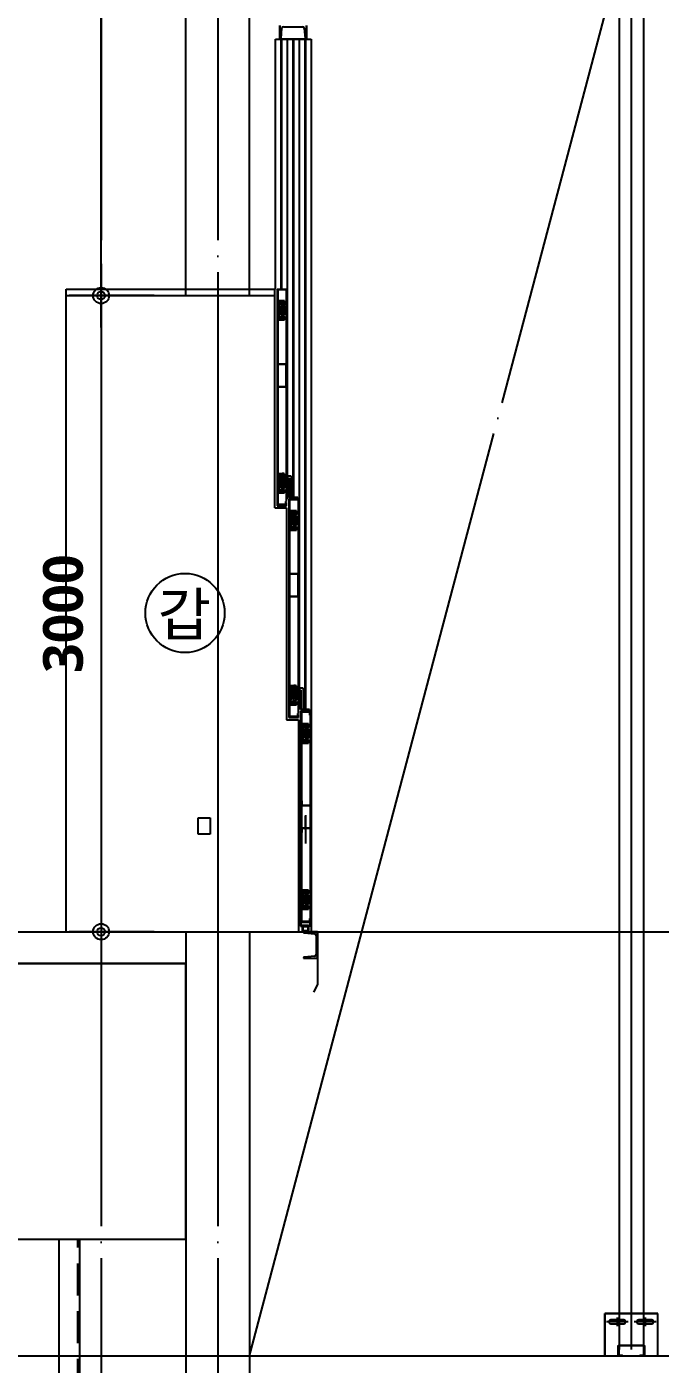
# Model space of a CAD drawing. Header units: millimetres. Extents: x 0 to 356400, y 0 to 68257.
# Drawn here: x 286438 to 289426, y 28499 to 34807 of the extents above; entities that cross this region are included whole.
import ezdxf
from ezdxf.enums import TextEntityAlignment as Align

# ---------------------------------------------------------------- set-up
doc = ezdxf.new("R2010")
doc.units = ezdxf.units.MM
doc.header["$LTSCALE"] = 75
for name, pattern in [('CEN', [62, 60, -1, 0, -1]), ('STD_HIDDEN', [3, 2, -1]), ('주단면도-1$0$CEN', [62, 60, -1, 0, -1])]:
    doc.linetypes.add(name, pattern=pattern)
doc.layers.get('Defpoints').update_dxf_attribs({"color": 161})
for name, color, linetype in [('8', 8, 'Continuous'), ('A-ANNO-SYMB', 7, 'Continuous'), ('A-ANNO-TITL', 7, 'Continuous'), ('A-CEN', 1, 'CEN'), ('A-DETL-WPRO-TYP2', 5, 'STD_HIDDEN'), ('A-ST-AXIS-CEN', 252, 'CEN'), ('A-ST-AXIS-DIM', 7, 'Continuous'), ('FIN-4', 4, 'Continuous'), ('주단면도-1$0$A-FIN-TYP1', 6, 'Continuous'), ('주단면도-1$0$A-FLOR-OPEN-BELO', 6, '주단면도-1$0$CEN'), ('주단면도-1$0$A-ST-CONC', 2, 'Continuous'), ('주단면도-1$0$A-WALL-MASN', 3, 'Continuous')]:
    doc.layers.add(name, color=color, linetype=linetype)
doc.styles.add('2020음성 1차', font='NanumGothicBold.ttf')
doc.styles.add('SH_대대리576', font='')
doc.styles.get('SH_대대리576').set_extended_font_data('NanumGothic', bold=True)
doc.dimstyles.new('SHP 75 (in)', dxfattribs={"dimscale": 75, "dimtxt": 2.5, "dimasz": 1, "dimexe": 2, "dimexo": 2, "dimgap": 1, "dimtad": 1, "dimdec": 0, "dimzin": 0, "dimdsep": 46, "dimtxsty": 'SH_대대리576', "dimblk": 'DIMDOT', "dimblk1": 'NONE', "dimblk2": 'DIMDOT', "dimcen": 0.09, "dimclrd": 256, "dimclre": 256, "dimclrt": 3, "dimadec": 0, "dimazin": 1, "dimtfac": 1, "dimtdec": 0, "dimtix": 1, "dimtmove": 2, "dimatfit": 0, "dimldrblk": 'DIMDOT', "dimfxl": 1, "dimtfillclr": 3, "dimtolj": 1, "dimtzin": 0, "dimlwd": -1, "dimlwe": -1, "dimarcsym": 0})

# ---------------------------------------------------------------- blocks, each defined once
blk = doc.blocks.new('DIMDOT')
at = {"color": 0}
blk.add_line((-2, 0), (2, 0), dxfattribs=at)
for radius in [0.5, 0.25]:
    blk.add_circle((0, 0), radius, dxfattribs=at)
blk = doc.blocks.new('*D9411')
at = {"layer": 'A-ST-AXIS-DIM'}
for p, q in [((287038.3, 33538.6), (286638.3, 33538.6)), ((286788.3, 33463.6), (286788.3, 30613.6)), ((287038.3, 30538.6), (286638.3, 30538.6))]:
    blk.add_line(p, q, dxfattribs=at)
at = {"layer": 'Defpoints', "color": 0}
for p in [(287188.3, 33538.6), (286788.3, 30538.6), (287188.3, 30538.6)]:
    blk.add_point(p, dxfattribs=at)
at = {"layer": 'A-ST-AXIS-DIM', "linetype": 'ByBlock', "xscale": 75, "yscale": 75, "zscale": 75}
for p, rotation in [((286788.3, 33538.6), 90), ((286788.3, 30538.6), 270)]:
    blk.add_blockref('DIMDOT', p, dxfattribs=dict(at, rotation=rotation))
at = {"layer": 'A-ST-AXIS-DIM', "color": 3, "insert": (286609.8, 32038.6), "char_height": 187.5, "attachment_point": 5, "rotation": 90, "style": 'SH_대대리576'}
blk.add_mtext('\\A1;3000', dxfattribs=at)
blk = doc.blocks.new('_None')
blk = doc.blocks.new('*D9412')
at = {"layer": 'A-ST-AXIS-DIM'}
for p, q in [((287038.3, 40538.6), (286638.3, 40538.6)), ((286788.3, 33613.6), (286788.3, 40463.6)), ((287038.3, 33538.6), (286638.3, 33538.6))]:
    blk.add_line(p, q, dxfattribs=at)
at = {"layer": 'Defpoints', "color": 0}
for p in [(286788.3, 40538.6), (287188.3, 40538.6), (287188.3, 33538.6)]:
    blk.add_point(p, dxfattribs=at)
at = {"layer": 'A-ST-AXIS-DIM', "linetype": 'ByBlock', "xscale": 75, "yscale": 75, "zscale": 75}
for p, rotation in [((286788.3, 40538.6), 90), ((286788.3, 33538.6), 270)]:
    blk.add_blockref('DIMDOT', p, dxfattribs=dict(at, rotation=rotation))
at = {"layer": 'A-ST-AXIS-DIM', "color": 3, "insert": (286610.5, 37038.6), "char_height": 187.5, "attachment_point": 5, "rotation": 90, "style": 'SH_대대리576'}
blk.add_mtext('\\A1;7000', dxfattribs=at)
blk = doc.blocks.new('갑종 TEXT100')
at = {"layer": 'A-ANNO-SYMB'}
blk.add_circle((0, 0), 280, dxfattribs=at)
at = {"layer": 'A-ANNO-TITL', "style": '2020음성 1차'}
blk.add_text('갑 ', height=300, dxfattribs=at).set_placement((45.7, -10), align=Align.MIDDLE_CENTER)
blk = doc.blocks.new('G$C90CD5245')
at = {"layer": '8', "linetype": 'Continuous'}
h = blk.add_hatch(color=256, dxfattribs=at)
h.paths.add_polyline_path([(1678.7, 2209.7), (1678.7, 2206.7), (1668.7, 2206.7), (1668.7, 2205.1), (1678.7, 2205.1), (1678.7, 2186.1, -0.414214), (1672.7, 2180.1), (1654.7, 2180.1, -0.414214), (1648.7, 2186.1), (1648.7, 2205.1), (1658.7, 2205.1), (1658.7, 2206.7), (1648.7, 2206.7), (1648.7, 2209.7)])
h.paths.add_polyline_path([(1654.7, 2202.1, 0.414214), (1651.7, 2199.1), (1651.7, 2186.1, 0.414214), (1654.7, 2183.1), (1672.7, 2183.1, 0.414214), (1675.7, 2186.1), (1675.7, 2199.1, 0.414214), (1672.7, 2202.1)], flags=16)
for p, q in [((3143.6, 17137.1, -51500), (3143.6, 208.6, -51500)), ((3200.6, 17137.1, -51500), (3200.6, 208.6, -51500)), ((3257.6, 17137.1, -51500), (3257.6, 208.6, -51500)), ((1543.1, 6453.3, -51500), (1543.1, 6388.3, -51500)), ((1543.1, 6388.3, -51500), (1543.1, 6453.3, -51500)), ((1548.8, 6391.9, -51500), (1553, 6440, -51500)), ((1561, 6447.3, -51500), (1650.2, 6447.3, -51500)), ((1658.1, 6440, -51500), (1662.3, 6391.9, -51500)), ((1668.1, 6388.3, -51500), (1668.1, 6453.3, -51500)), ((1668.1, 6453.3, -51500), (1668.1, 6388.3, -51500)), ((1522.2, 6388.1, -51500), (1690.4, 6388.1, -51500)), ((1522.2, 5209.3, -51500), (1522.2, 6388.1, -51500)), ((1543.1, 6388.3, -51500), (1544.8, 6388.3, -51500)), ((1668.1, 6388.3, -51500), (1543.1, 6388.3, -51500)), ((1544.8, 6388.3, -51500), (1668.1, 6388.3, -51500)), ((1549.2, 5209.3, -51500), (1549.2, 6388.1, -51500)), ((1552.2, 5209.3, -51500), (1552.2, 6388.1, -51500)), ((1579.4, 4218.6, -51500), (1579.4, 6388.3, -51500)), ((1606.4, 4218.6, -51500), (1606.4, 6388.3, -51500)), ((1609.4, 4218.6, -51500), (1609.4, 6388.3, -51500)), ((1635.2, 3228, -51500), (1635.2, 6388.3, -51500)), ((1662.2, 3228, -51500), (1662.2, 6388.3, -51500)), ((1665.2, 3228, -51500), (1665.2, 6388.3, -51500)), ((1666.3, 6388.3, -51500), (1668.1, 6388.3, -51500)), ((1690.4, 6388.1, -51500), (1690.4, 2179.7, -51500)), ((1690.4, 6388.1, -51500), (1690.4, 2179.7, -51500)), ((535.6, 5179.3, -51500), (535.6, 5209.3, -51500)), ((535.6, 5209.3, -51500), (1519.7, 5209.3, -51500)), ((535.6, 2179.3, -51500), (535.6, 5179.3, -51500)), ((535.6, 5179.3, -51500), (1519.7, 5179.3, -51500)), ((1519.7, 4178.6, -51500), (1519.7, 5209.3, -51500)), ((1529.7, 5209.3, -51500), (1574.7, 5209.3, -51500)), ((1529.7, 5209.3, -51500), (1529.7, 4188.6, -51500)), ((1531.3, 4193.6, -51500), (1531.3, 5209.3, -51500)), ((1531.3, 5209.3, -51500), (1573.3, 5209.3, -51500)), ((1531.3, 5207.7, -51500), (1573.1, 5207.7, -51500)), ((1531.3, 5207.7, -51500), (1531.3, 4190.2, -51500)), ((1534.5, 4193.6, -51500), (1534.5, 5209.3, -51500)), ((1573.1, 5207.7, -51500), (1573.1, 5194.3, -51500)), ((1573.1, 5194.3, -51500), (1574.7, 5194.3, -51500)), ((1573.3, 5209.3, -51500), (1573.3, 4208.6, -51500)), ((1574.7, 5209.3, -51500), (1574.7, 5194.3, -51500)), ((1565.8, 5154.3, -51500), (1537.8, 5154.3, -51500)), ((1537.8, 5154.3, -51500), (1537.8, 5138.3, -51500)), ((1537.8, 5130.3, -51500), (1537.8, 5088.3, -51500)), ((1541.8, 5125.3, -51500), (1537.8, 5125.3, -51500)), ((1565.3, 5144.3, -51500), (1538.3, 5144.3, -51500)), ((1561.8, 5126.3, -51500), (1541.8, 5126.3, -51500)), ((1541.8, 5126.3, -51500), (1541.8, 5092.3, -51500)), ((1544.3, 5144.3, -51500), (1548.1, 5150.8, -51500)), ((1548.1, 5137.8, -51500), (1544.3, 5144.3, -51500)), ((1548.1, 5150.8, -51500), (1555.6, 5150.8, -51500)), ((1555.6, 5137.8, -51500), (1548.1, 5137.8, -51500)), ((1549.8, 5126.3, -51500), (1549.8, 5092.3, -51500)), ((1551.8, 5157.8, -51500), (1551.8, 5130.8, -51500)), ((1553.8, 5126.3, -51500), (1553.8, 5092.3, -51500)), ((1555.6, 5150.8, -51500), (1559.3, 5144.3, -51500)), ((1559.3, 5144.3, -51500), (1555.6, 5137.8, -51500)), ((1561.8, 5092.3, -51500), (1561.8, 5126.3, -51500)), ((1565.8, 5125.3, -51500), (1561.8, 5125.3, -51500)), ((1565.8, 5138.3, -51500), (1565.8, 5154.3, -51500)), ((1565.8, 5088.3, -51500), (1565.8, 5130.3, -51500)), ((1541.8, 5093.3, -51500), (1537.8, 5093.3, -51500)), ((1537.8, 5080.3, -51500), (1537.8, 5064.3, -51500)), ((1537.8, 5064.3, -51500), (1565.8, 5064.3, -51500)), ((1538.3, 5074.3, -51500), (1565.3, 5074.3, -51500)), ((1561.8, 5092.3, -51500), (1541.8, 5092.3, -51500)), ((1548.1, 5080.8, -51500), (1544.3, 5074.3, -51500)), ((1544.3, 5074.3, -51500), (1548.1, 5067.8, -51500)), ((1555.6, 5080.8, -51500), (1548.1, 5080.8, -51500)), ((1548.1, 5067.8, -51500), (1555.6, 5067.8, -51500)), ((1551.8, 5087.8, -51500), (1551.8, 5060.8, -51500)), ((1559.3, 5074.3, -51500), (1555.6, 5080.8, -51500)), ((1555.6, 5067.8, -51500), (1559.3, 5074.3, -51500)), ((1565.8, 5093.3, -51500), (1561.8, 5093.3, -51500)), ((1565.8, 5064.3, -51500), (1565.8, 5080.3, -51500)), ((1531.3, 4877.5, -51500), (1532.9, 4877.5, -51500)), ((1531.3, 4877.5, -51500), (1531.3, 4855.9, -51500)), ((1532.9, 4877.5, -51500), (1532.9, 4857.5, -51500)), ((1532.9, 4857.5, -51500), (1573.3, 4857.5, -51500)), ((1573.3, 4857.5, -51500), (1573.3, 4747.5, -51500)), ((1531.3, 4855.9, -51500), (1571.7, 4855.9, -51500)), ((1571.7, 4855.9, -51500), (1571.7, 4749.1, -51500)), ((1531.3, 4749.1, -51500), (1531.3, 4727.5, -51500)), ((1571.7, 4749.1, -51500), (1531.3, 4749.1, -51500)), ((1532.9, 4747.5, -51500), (1532.9, 4727.5, -51500)), ((1573.3, 4747.5, -51500), (1532.9, 4747.5, -51500)), ((1531.3, 4727.5, -51500), (1532.9, 4727.5, -51500)), ((1537.8, 4338.6, -51500), (1537.8, 4322.6, -51500)), ((1565.8, 4338.6, -51500), (1537.8, 4338.6, -51500)), ((1537.8, 4314.6, -51500), (1537.8, 4272.6, -51500)), ((1541.8, 4309.6, -51500), (1537.8, 4309.6, -51500)), ((1565.3, 4328.6, -51500), (1538.3, 4328.6, -51500)), ((1541.8, 4310.6, -51500), (1541.8, 4276.6, -51500)), ((1561.8, 4310.6, -51500), (1541.8, 4310.6, -51500)), ((1544.3, 4328.6, -51500), (1548.1, 4335.1, -51500)), ((1548.1, 4322.1, -51500), (1544.3, 4328.6, -51500)), ((1597, 4327.6, -51500), (1547, 4327.6, -51500)), ((1547, 4327.6, -51500), (1547, 4318.6, -51500)), ((1547, 4318.6, -51500), (1588, 4318.6, -51500)), ((1548.1, 4335.1, -51500), (1555.6, 4335.1, -51500)), ((1555.6, 4322.1, -51500), (1548.1, 4322.1, -51500)), ((1549.8, 4310.6, -51500), (1549.8, 4276.6, -51500)), ((1551.8, 4342.1, -51500), (1551.8, 4315.1, -51500)), ((1553.8, 4310.6, -51500), (1553.8, 4276.6, -51500)), ((1555.6, 4335.1, -51500), (1559.3, 4328.6, -51500)), ((1559.3, 4328.6, -51500), (1555.6, 4322.1, -51500)), ((1557, 4345.6, -51500), (1557, 4309.6, -51500)), ((1561.8, 4276.6, -51500), (1561.8, 4310.6, -51500)), ((1565.8, 4309.6, -51500), (1561.8, 4309.6, -51500)), ((1565.8, 4322.6, -51500), (1565.8, 4338.6, -51500)), ((1565.8, 4272.6, -51500), (1565.8, 4314.6, -51500)), ((1588, 4227.6, -51500), (1588, 4318.6, -51500)), ((1597, 4327.6, -51500), (1597, 4227.6, -51500)), ((1541.8, 4277.6, -51500), (1537.8, 4277.6, -51500)), ((1537.8, 4264.6, -51500), (1537.8, 4248.6, -51500)), ((1537.8, 4248.6, -51500), (1565.8, 4248.6, -51500)), ((1538.3, 4258.6, -51500), (1565.3, 4258.6, -51500)), ((1561.8, 4276.6, -51500), (1541.8, 4276.6, -51500)), ((1548.1, 4265.1, -51500), (1544.3, 4258.6, -51500)), ((1544.3, 4258.6, -51500), (1548.1, 4252.1, -51500)), ((1555.6, 4265.1, -51500), (1548.1, 4265.1, -51500)), ((1548.1, 4252.1, -51500), (1555.6, 4252.1, -51500)), ((1551.8, 4272.1, -51500), (1551.8, 4245.1, -51500)), ((1559.3, 4258.6, -51500), (1555.6, 4265.1, -51500)), ((1555.6, 4252.1, -51500), (1559.3, 4258.6, -51500)), ((1565.8, 4277.6, -51500), (1561.8, 4277.6, -51500)), ((1565.8, 4248.6, -51500), (1565.8, 4264.6, -51500)), ((1597, 4227.6, -51500), (1588, 4227.6, -51500)), ((1588, 4227.6, -51500), (1588, 4218.6, -51500)), ((1628, 4227.6, -51500), (1588, 4227.6, -51500)), ((1628, 4218.6, -51500), (1628, 4227.6, -51500)), ((1519.7, 4178.6, -51500), (1574.7, 4178.6, -51500)), ((1529.7, 4188.6, -51500), (1574.7, 4188.6, -51500)), ((1570.3, 4193.6, -51500), (1531.3, 4193.6, -51500)), ((1531.3, 4190.2, -51500), (1573.1, 4190.2, -51500)), ((1570.3, 4208.6, -51500), (1570.3, 4193.6, -51500)), ((1573.3, 4208.6, -51500), (1570.3, 4208.6, -51500)), ((1573.1, 4190.2, -51500), (1573.1, 4203.6, -51500)), ((1573.1, 4203.6, -51500), (1574.7, 4203.6, -51500)), ((1574.7, 4188.6, -51500), (1574.7, 4203.6, -51500)), ((1574.7, 4178.6, -51500), (1574.7, 3179, -51500)), ((1585.4, 4218.6, -51500), (1585.4, 3189, -51500)), ((1585.4, 4218.6, -51500), (1630.4, 4218.6, -51500)), ((1585.5, 4218.6, -51500), (1630.5, 4218.6, -51500)), ((1587, 3194, -51500), (1587, 4218.6, -51500)), ((1587, 4218.6, -51500), (1629, 4218.6, -51500)), ((1587, 4217, -51500), (1587, 3190.6, -51500)), ((1587, 4217, -51500), (1628.8, 4217, -51500)), ((1588, 4218.6, -51500), (1628, 4218.6, -51500)), ((1590.2, 3194, -51500), (1590.2, 4218.6, -51500)), ((1593.5, 4163.6, -51500), (1593.5, 4147.6, -51500)), ((1621.5, 4163.6, -51500), (1593.5, 4163.6, -51500)), ((1607.5, 4167.1, -51500), (1607.5, 4140.1, -51500)), ((1621.5, 4147.6, -51500), (1621.5, 4163.6, -51500)), ((1628.8, 4217, -51500), (1628.8, 4203.6, -51500)), ((1628.8, 4203.6, -51500), (1630.4, 4203.6, -51500)), ((1629, 4218.6, -51500), (1629, 3209, -51500)), ((1630.4, 4218.6, -51500), (1630.4, 4203.6, -51500)), ((1593.5, 4139.6, -51500), (1593.5, 4097.6, -51500)), ((1597.5, 4134.6, -51500), (1593.5, 4134.6, -51500)), ((1597.5, 4102.6, -51500), (1593.5, 4102.6, -51500)), ((1621, 4153.6, -51500), (1594, 4153.6, -51500)), ((1597.5, 4135.6, -51500), (1597.5, 4101.6, -51500)), ((1617.5, 4135.6, -51500), (1597.5, 4135.6, -51500)), ((1617.5, 4101.6, -51500), (1597.5, 4101.6, -51500)), ((1600, 4153.6, -51500), (1603.8, 4160.1, -51500)), ((1603.8, 4147.1, -51500), (1600, 4153.6, -51500)), ((1603.8, 4160.1, -51500), (1611.3, 4160.1, -51500)), ((1611.3, 4147.1, -51500), (1603.8, 4147.1, -51500)), ((1605.5, 4135.6, -51500), (1605.5, 4101.6, -51500)), ((1609.5, 4135.6, -51500), (1609.5, 4101.6, -51500)), ((1611.3, 4160.1, -51500), (1615, 4153.6, -51500)), ((1615, 4153.6, -51500), (1611.3, 4147.1, -51500)), ((1617.5, 4101.6, -51500), (1617.5, 4135.6, -51500)), ((1621.5, 4134.6, -51500), (1617.5, 4134.6, -51500)), ((1621.5, 4102.6, -51500), (1617.5, 4102.6, -51500)), ((1621.5, 4097.6, -51500), (1621.5, 4139.6, -51500)), ((1593.5, 4089.6, -51500), (1593.5, 4073.6, -51500)), ((1593.5, 4073.6, -51500), (1621.5, 4073.6, -51500)), ((1594, 4083.6, -51500), (1621, 4083.6, -51500)), ((1603.8, 4090.1, -51500), (1600, 4083.6, -51500)), ((1600, 4083.6, -51500), (1603.8, 4077.1, -51500)), ((1611.3, 4090.1, -51500), (1603.8, 4090.1, -51500)), ((1603.8, 4077.1, -51500), (1611.3, 4077.1, -51500)), ((1607.5, 4097.1, -51500), (1607.5, 4070.1, -51500)), ((1615, 4083.6, -51500), (1611.3, 4090.1, -51500)), ((1611.3, 4077.1, -51500), (1615, 4083.6, -51500)), ((1621.5, 4073.6, -51500), (1621.5, 4089.6, -51500)), ((1587, 3888.8, -51500), (1587, 3867.2, -51500)), ((1587, 3888.8, -51500), (1588.6, 3888.8, -51500)), ((1587, 3867.2, -51500), (1627.4, 3867.2, -51500)), ((1588.6, 3888.8, -51500), (1588.6, 3868.8, -51500)), ((1588.6, 3868.8, -51500), (1629, 3868.8, -51500)), ((1627.4, 3867.2, -51500), (1627.4, 3760.4, -51500)), ((1629, 3868.8, -51500), (1629, 3758.8, -51500)), ((1627.4, 3760.4, -51500), (1587, 3760.4, -51500)), ((1587, 3760.4, -51500), (1587, 3738.8, -51500)), ((1587, 3738.8, -51500), (1588.6, 3738.8, -51500)), ((1629, 3758.8, -51500), (1588.6, 3758.8, -51500)), ((1588.6, 3758.8, -51500), (1588.6, 3738.8, -51500)), ((1612.7, 3346, -51500), (1612.7, 3310, -51500)), ((1593.5, 3339, -51500), (1593.5, 3323, -51500)), ((1621.5, 3339, -51500), (1593.5, 3339, -51500)), ((1593.5, 3315, -51500), (1593.5, 3273, -51500)), ((1597.5, 3310, -51500), (1593.5, 3310, -51500)), ((1621, 3329, -51500), (1594, 3329, -51500)), ((1617.5, 3311, -51500), (1597.5, 3311, -51500)), ((1597.5, 3311, -51500), (1597.5, 3277, -51500)), ((1600, 3329, -51500), (1603.8, 3335.5, -51500)), ((1603.8, 3322.5, -51500), (1600, 3329, -51500)), ((1652.7, 3328, -51500), (1602.7, 3328, -51500)), ((1602.7, 3328, -51500), (1602.7, 3319, -51500)), ((1602.7, 3319, -51500), (1643.7, 3319, -51500)), ((1603.8, 3335.5, -51500), (1611.3, 3335.5, -51500)), ((1611.3, 3322.5, -51500), (1603.8, 3322.5, -51500)), ((1605.5, 3311, -51500), (1605.5, 3277, -51500)), ((1607.5, 3342.5, -51500), (1607.5, 3315.5, -51500)), ((1609.5, 3311, -51500), (1609.5, 3277, -51500)), ((1611.3, 3335.5, -51500), (1615, 3329, -51500)), ((1615, 3329, -51500), (1611.3, 3322.5, -51500)), ((1617.5, 3277, -51500), (1617.5, 3311, -51500)), ((1621.5, 3310, -51500), (1617.5, 3310, -51500)), ((1621.5, 3323, -51500), (1621.5, 3339, -51500)), ((1621.5, 3273, -51500), (1621.5, 3315, -51500)), ((1643.7, 3228, -51500), (1643.7, 3319, -51500)), ((1652.7, 3328, -51500), (1652.7, 3228, -51500)), ((1597.5, 3278, -51500), (1593.5, 3278, -51500)), ((1593.5, 3265, -51500), (1593.5, 3249, -51500)), ((1593.5, 3249, -51500), (1621.5, 3249, -51500)), ((1594, 3259, -51500), (1621, 3259, -51500)), ((1617.5, 3277, -51500), (1597.5, 3277, -51500)), ((1603.8, 3265.5, -51500), (1600, 3259, -51500)), ((1600, 3259, -51500), (1603.8, 3252.5, -51500)), ((1611.3, 3265.5, -51500), (1603.8, 3265.5, -51500)), ((1603.8, 3252.5, -51500), (1611.3, 3252.5, -51500)), ((1607.5, 3272.5, -51500), (1607.5, 3245.5, -51500)), ((1615, 3259, -51500), (1611.3, 3265.5, -51500)), ((1611.3, 3252.5, -51500), (1615, 3259, -51500)), ((1621.5, 3278, -51500), (1617.5, 3278, -51500)), ((1621.5, 3249, -51500), (1621.5, 3265, -51500)), ((1641.2, 3219, -51500), (1641.2, 2225.1, -51500)), ((1641.2, 3219, -51500), (1686.2, 3219, -51500)), ((1642.8, 2226.7, -51500), (1642.8, 3217.4, -51500)), ((1642.8, 3217.4, -51500), (1684.6, 3217.4, -51500)), ((1652.7, 3228, -51500), (1643.7, 3228, -51500)), ((1683.7, 3228, -51500), (1643.7, 3228, -51500)), ((1643.7, 3228, -51500), (1643.7, 3219, -51500)), ((1643.7, 3219, -51500), (1683.7, 3219, -51500)), ((1683.7, 3219, -51500), (1683.7, 3228, -51500)), ((1684.6, 3217.4, -51500), (1684.6, 3204, -51500)), ((1686.2, 3219, -51500), (1686.2, 3204, -51500)), ((1574.7, 3179, -51500), (1630.4, 3179, -51500)), ((1585.4, 3189, -51500), (1630.4, 3189, -51500)), ((1626, 3194, -51500), (1587, 3194, -51500)), ((1587, 3190.6, -51500), (1628.8, 3190.6, -51500)), ((1629, 3209, -51500), (1626, 3209, -51500)), ((1626, 3209, -51500), (1626, 3194, -51500)), ((1628.8, 3204, -51500), (1630.4, 3204, -51500)), ((1628.8, 3190.6, -51500), (1628.8, 3204, -51500)), ((1630.4, 3189, -51500), (1630.4, 3204, -51500)), ((1630.4, 3179, -51500), (1630.4, 2179.3, -51500)), ((1642.8, 2227.2, -51500), (1642.8, 3216.1, -51500)), ((1642.8, 3216.1, -51500), (1682.8, 3216.1, -51500)), ((1646, 2227.2, -51500), (1646, 3216.1, -51500)), ((1649.7, 3159, -51500), (1649.7, 3143, -51500)), ((1677.7, 3159, -51500), (1649.7, 3159, -51500)), ((1656.2, 3149, -51500), (1660, 3155.5, -51500)), ((1660, 3155.5, -51500), (1667.5, 3155.5, -51500)), ((1663.7, 3162.5, -51500), (1663.7, 3135.5, -51500)), ((1667.5, 3155.5, -51500), (1671.2, 3149, -51500)), ((1677.7, 3143, -51500), (1677.7, 3159, -51500)), ((1682.8, 3216.1, -51500), (1682.8, 3201.1, -51500)), ((1682.8, 3201.1, -51500), (1685.8, 3201.1, -51500)), ((1684.6, 3204, -51500), (1686.2, 3204, -51500)), ((1685.8, 3201.1, -51500), (1685.8, 2242.2, -51500)), ((1649.7, 3135, -51500), (1649.7, 3093, -51500)), ((1653.7, 3130, -51500), (1649.7, 3130, -51500)), ((1653.7, 3098, -51500), (1649.7, 3098, -51500)), ((1677.2, 3149, -51500), (1650.2, 3149, -51500)), ((1673.7, 3131, -51500), (1653.7, 3131, -51500)), ((1653.7, 3131, -51500), (1653.7, 3097, -51500)), ((1673.7, 3097, -51500), (1653.7, 3097, -51500)), ((1660, 3142.5, -51500), (1656.2, 3149, -51500)), ((1667.5, 3142.5, -51500), (1660, 3142.5, -51500)), ((1661.7, 3131, -51500), (1661.7, 3097, -51500)), ((1663.7, 3092.5, -51500), (1663.7, 3065.5, -51500)), ((1665.7, 3131, -51500), (1665.7, 3097, -51500)), ((1671.2, 3149, -51500), (1667.5, 3142.5, -51500)), ((1673.7, 3097, -51500), (1673.7, 3131, -51500)), ((1677.7, 3130, -51500), (1673.7, 3130, -51500)), ((1677.7, 3098, -51500), (1673.7, 3098, -51500)), ((1677.7, 3093, -51500), (1677.7, 3135, -51500)), ((1649.7, 3085, -51500), (1649.7, 3069, -51500)), ((1649.7, 3069, -51500), (1677.7, 3069, -51500)), ((1650.2, 3079, -51500), (1677.2, 3079, -51500)), ((1660, 3085.5, -51500), (1656.2, 3079, -51500)), ((1656.2, 3079, -51500), (1660, 3072.5, -51500)), ((1667.5, 3085.5, -51500), (1660, 3085.5, -51500)), ((1660, 3072.5, -51500), (1667.5, 3072.5, -51500)), ((1671.2, 3079, -51500), (1667.5, 3085.5, -51500)), ((1667.5, 3072.5, -51500), (1671.2, 3079, -51500)), ((1677.7, 3069, -51500), (1677.7, 3085, -51500)), ((1645.4, 2796.8, -51500), (1645.4, 2775.2, -51500)), ((1645.4, 2796.8, -51500), (1647, 2796.8, -51500)), ((1647, 2796.8, -51500), (1647, 2776.8, -51500)), ((1647, 2776.8, -51500), (1687.4, 2776.8, -51500)), ((1687.4, 2776.8, -51500), (1687.4, 2666.8, -51500)), ((1158, 2716.6, -51500), (1213.7, 2716.6, -51500)), ((1158, 2639.8, -51500), (1158, 2716.6, -51500)), ((1213.7, 2716.6, -51500), (1213.7, 2639.8, -51500)), ((1645.4, 2775.2, -51500), (1685.8, 2775.2, -51500)), ((1663.7, 2728.7, -51500), (1663.7, 2665.7, -51500)), ((1663.7, 2660.7, -51500), (1663.7, 2723.7, -51500)), ((1663.7, 2718.7, -51500), (1663.7, 2655.7, -51500)), ((1685.8, 2775.2, -51500), (1685.8, 2668.4, -51500)), ((1685.8, 2668.4, -51500), (1645.4, 2668.4, -51500)), ((1645.4, 2668.4, -51500), (1645.4, 2646.8, -51500)), ((1687.4, 2666.8, -51500), (1647, 2666.8, -51500)), ((1647, 2666.8, -51500), (1647, 2646.8, -51500)), ((1663.7, 2668.7, -51500), (1663.7, 2605.7, -51500)), ((1663.7, 2658.7, -51500), (1663.7, 2595.7, -51500)), ((1213.7, 2639.8, -51500), (1158, 2639.8, -51500)), ((1645.4, 2646.8, -51500), (1647, 2646.8, -51500)), ((1649.7, 2375.1, -51500), (1649.7, 2359.1, -51500)), ((1677.7, 2375.1, -51500), (1649.7, 2375.1, -51500)), ((1649.7, 2351.1, -51500), (1649.7, 2309.1, -51500)), ((1653.7, 2346.1, -51500), (1649.7, 2346.1, -51500)), ((1677.2, 2365.1, -51500), (1650.2, 2365.1, -51500)), ((1673.7, 2347.1, -51500), (1653.7, 2347.1, -51500)), ((1653.7, 2347.1, -51500), (1653.7, 2313.1, -51500)), ((1656.2, 2365.1, -51500), (1660, 2371.6, -51500)), ((1660, 2358.6, -51500), (1656.2, 2365.1, -51500)), ((1660, 2371.6, -51500), (1667.5, 2371.6, -51500)), ((1667.5, 2358.6, -51500), (1660, 2358.6, -51500)), ((1661.7, 2347.1, -51500), (1661.7, 2313.1, -51500)), ((1663.7, 2378.6, -51500), (1663.7, 2351.6, -51500)), ((1665.7, 2347.1, -51500), (1665.7, 2313.1, -51500)), ((1667.5, 2371.6, -51500), (1671.2, 2365.1, -51500)), ((1671.2, 2365.1, -51500), (1667.5, 2358.6, -51500)), ((1673.7, 2313.1, -51500), (1673.7, 2347.1, -51500)), ((1677.7, 2346.1, -51500), (1673.7, 2346.1, -51500)), ((1677.7, 2359.1, -51500), (1677.7, 2375.1, -51500)), ((1677.7, 2309.1, -51500), (1677.7, 2351.1, -51500)), ((1653.7, 2314.1, -51500), (1649.7, 2314.1, -51500)), ((1649.7, 2301.1, -51500), (1649.7, 2285.1, -51500)), ((1649.7, 2285.1, -51500), (1677.7, 2285.1, -51500)), ((1650.2, 2295.1, -51500), (1677.2, 2295.1, -51500)), ((1673.7, 2313.1, -51500), (1653.7, 2313.1, -51500)), ((1660, 2301.6, -51500), (1656.2, 2295.1, -51500)), ((1656.2, 2295.1, -51500), (1660, 2288.6, -51500)), ((1667.5, 2301.6, -51500), (1660, 2301.6, -51500)), ((1660, 2288.6, -51500), (1667.5, 2288.6, -51500)), ((1663.7, 2308.6, -51500), (1663.7, 2281.6, -51500)), ((1671.2, 2295.1, -51500), (1667.5, 2301.6, -51500)), ((1667.5, 2288.6, -51500), (1671.2, 2295.1, -51500)), ((1677.7, 2314.1, -51500), (1673.7, 2314.1, -51500)), ((1677.7, 2285.1, -51500), (1677.7, 2301.1, -51500)), ((1641.2, 2225.1, -51500), (1641.2, 2205.1, -51500)), ((1641.2, 2225.1, -51500), (1686.2, 2225.1, -51500)), ((1686.2, 2225.1, -51500), (1641.2, 2225.1, -51500)), ((1682.8, 2227.2, -51500), (1642.8, 2227.2, -51500)), ((1642.8, 2226.7, -51500), (1684.6, 2226.7, -51500)), ((1642.8, 2223.5, -51500), (1642.8, 2206.7, -51500)), ((1684.6, 2223.5, -51500), (1642.8, 2223.5, -51500)), ((1648.7, 2209.7, -51500), (1678.7, 2209.7, -51500)), ((1648.7, 2209.7, -51500), (1678.7, 2209.7, -51500)), ((1648.7, 2209.7, -51500), (1648.7, 2206.7, -51500)), ((1648.7, 2209.7, -51500), (1648.7, 2206.7, -51500)), ((1678.7, 2209.7, -51500), (1678.7, 2206.7, -51500)), ((1678.7, 2209.7, -51500), (1678.7, 2206.7, -51500)), ((1682.8, 2242.2, -51500), (1685.8, 2242.2, -51500)), ((1682.8, 2242.2, -51500), (1682.8, 2227.2, -51500)), ((1684.6, 2240.1, -51500), (1686.2, 2240.1, -51500)), ((1684.6, 2226.7, -51500), (1684.6, 2240.1, -51500)), ((1684.6, 2223.5, -51500), (1684.6, 2206.7, -51500)), ((1686.2, 2225.1, -51500), (1686.2, 2240.1, -51500)), ((1686.2, 2225.1, -51500), (1686.2, 2205.1, -51500)), ((535.6, 2179.3, -51500), (1720.4, 2179.3, -51500)), ((1641.2, 2205.1, -51500), (1653.7, 2205.1, -51500)), ((1642.8, 2206.7, -51500), (1653.7, 2206.7, -51500)), ((1658.7, 2206.7, -51500), (1648.7, 2206.7, -51500)), ((1648.7, 2205.1, -51500), (1658.7, 2205.1, -51500)), ((1648.7, 2205.1, -51500), (1648.7, 2186.1, -51500)), ((1648.7, 2205.1, -51500), (1648.7, 2186.1, -51500)), ((1651.7, 2199.1, -51500), (1651.7, 2186.1, -51500)), ((1651.7, 2199.1, -51500), (1651.7, 2186.1, -51500)), ((1653.7, 2206.7, -51500), (1653.7, 2205.1, -51500)), ((1672.7, 2202.1, -51500), (1654.7, 2202.1, -51500)), ((1672.7, 2202.1, -51500), (1654.7, 2202.1, -51500)), ((1672.7, 2183.1, -51500), (1654.7, 2183.1, -51500)), ((1672.7, 2183.1, -51500), (1654.7, 2183.1, -51500)), ((1654.7, 2180.1, -51500), (1672.7, 2180.1, -51500)), ((1654.7, 2180.1, -51500), (1672.7, 2180.1, -51500)), ((1655.4, 2179.3, -51500), (1655.4, 2177.5, -51500)), ((1720.4, 2179.3, -51500), (1655.4, 2179.3, -51500)), ((1658.7, 2206.7, -51500), (1658.7, 2205.1, -51500)), ((1658.7, 2206.7, -51500), (1658.7, 2205.1, -51500)), ((1659.1, 2173.6, -51500), (1707.1, 2169.4, -51500)), ((1668.7, 2206.7, -51500), (1668.7, 2205.1, -51500)), ((1668.7, 2206.7, -51500), (1668.7, 2205.1, -51500)), ((1668.7, 2206.7, -51500), (1678.7, 2206.7, -51500)), ((1668.7, 2205.1, -51500), (1678.7, 2205.1, -51500)), ((1673.7, 2206.7, -51500), (1673.7, 2205.1, -51500)), ((1684.6, 2206.7, -51500), (1673.7, 2206.7, -51500)), ((1686.2, 2205.1, -51500), (1673.7, 2205.1, -51500)), ((1675.7, 2199.1, -51500), (1675.7, 2186.1, -51500)), ((1675.7, 2199.1, -51500), (1675.7, 2186.1, -51500)), ((1678.7, 2205.1, -51500), (1678.7, 2186.1, -51500)), ((1678.7, 2205.1, -51500), (1678.7, 2186.1, -51500)), ((1714.4, 2161.4, -51500), (1714.4, 2072.2, -51500)), ((1720.4, 2179.3, -51500), (1720.4, 1930, -51500)), ((1720.4, 2054.3, -51500), (1720.4, 2179.3, -51500)), ((1655.4, 2056, -51500), (1655.4, 2054.3, -51500)), ((1655.4, 2054.3, -51500), (1720.4, 2054.3, -51500)), ((1707.1, 2064.2, -51500), (1659.1, 2060, -51500)), ((1720.4, 1930, -51500), (1702.4, 1893.5, -51500)), ((3075.6, 179.3, -51500), (3075.6, 379.3, -51500)), ((3075.6, 379.3, -51500), (3325.6, 379.3, -51500)), ((3325.6, 379.3, -51500), (3075.6, 379.3, -51500)), ((3075.6, 379.3, -51500), (3075.6, 179.3, -51500)), ((3325.6, 179.3, -51500), (3325.6, 379.3, -51500)), ((3186.1, 339.3, -51500), (3083.1, 339.3, -51500)), ((3134.6, 359.3, -51500), (3134.6, 319.3, -51500)), ((3318.1, 339.3, -51500), (3215.1, 339.3, -51500)), ((3266.6, 359.3, -51500), (3266.6, 319.3, -51500)), ((3075.6, 179.3, -51500), (3325.6, 179.3, -51500))]:
    blk.add_line(p, q, dxfattribs=at)
at = {"layer": '8', "linetype": 'Continuous', "elevation": -51500}
for points in [[(3165.6, 348.3), (3103.6, 348.3, 1), (3103.6, 330.3), (3165.6, 330.3, 1)], [(3297.6, 348.3), (3235.6, 348.3, 1), (3235.6, 330.3), (3297.6, 330.3, 1)], [(3141.3, 185.7, 0.414214), (3144.5, 182.5), (3158.1, 182.5), (3158.1, 179.3), (3144.5, 179.3, -0.414214), (3138.1, 185.7), (3138.1, 222.9, -0.414214), (3144.5, 229.3), (3256.7, 229.3, -0.414214), (3263.1, 222.9), (3263.1, 185.7, -0.414214), (3256.7, 179.3), (3243.1, 179.3), (3243.1, 182.5), (3256.7, 182.5, 0.414214), (3259.9, 185.7), (3259.9, 222.9, 0.414214), (3256.7, 226.1), (3144.5, 226.1, 0.414214), (3141.3, 222.9)]]:
    blk.add_lwpolyline(points, format="xyb", close=True, dxfattribs=at)
at = {"layer": '8', "linetype": 'Continuous'}
for centre, radius in [((1551.8, 5144.3, -51500), 8.5), ((1551.8, 5144.3, -51500), 6.5), ((1551.8, 5144.3, -51500), 5), ((1551.8, 5144.3, -51500), 4), ((1551.8, 5074.3, -51500), 8.5), ((1551.8, 5074.3, -51500), 6.5), ((1551.8, 5074.3, -51500), 5), ((1551.8, 5074.3, -51500), 4), ((1551.8, 4328.6, -51500), 8.5), ((1551.8, 4328.6, -51500), 6.5), ((1551.8, 4328.6, -51500), 5), ((1551.8, 4328.6, -51500), 4), ((1551.8, 4258.6, -51500), 8.5), ((1551.8, 4258.6, -51500), 6.5), ((1551.8, 4258.6, -51500), 5), ((1551.8, 4258.6, -51500), 4), ((1607.5, 4153.6, -51500), 8.5), ((1607.5, 4153.6, -51500), 6.5), ((1607.5, 4153.6, -51500), 5), ((1607.5, 4153.6, -51500), 4), ((1607.5, 4083.6, -51500), 8.5), ((1607.5, 4083.6, -51500), 6.5), ((1607.5, 4083.6, -51500), 5), ((1607.5, 4083.6, -51500), 4), ((1607.5, 3329, -51500), 8.5), ((1607.5, 3329, -51500), 6.5), ((1607.5, 3329, -51500), 5), ((1607.5, 3329, -51500), 4), ((1607.5, 3259, -51500), 8.5), ((1607.5, 3259, -51500), 6.5), ((1607.5, 3259, -51500), 5), ((1607.5, 3259, -51500), 4), ((1663.7, 3149, -51500), 8.5), ((1663.7, 3149, -51500), 6.5), ((1663.7, 3149, -51500), 5), ((1663.7, 3149, -51500), 4), ((1663.7, 3079, -51500), 8.5), ((1663.7, 3079, -51500), 6.5), ((1663.7, 3079, -51500), 5), ((1663.7, 3079, -51500), 4), ((1663.7, 2365.1, -51500), 8.5), ((1663.7, 2365.1, -51500), 6.5), ((1663.7, 2365.1, -51500), 5), ((1663.7, 2365.1, -51500), 4), ((1663.7, 2295.1, -51500), 8.5), ((1663.7, 2295.1, -51500), 6.5), ((1663.7, 2295.1, -51500), 5), ((1663.7, 2295.1, -51500), 4)]:
    blk.add_circle(centre, radius, dxfattribs=at)
for centre, radius, start, end in [((1561, 6439.3, -51500), 8, 90, 175), ((1650.2, 6439.3, -51500), 8, 5, 90), ((1544.8, 6392.3, -51500), 4, 270, 355), ((1666.3, 6392.3, -51500), 4, 185, 270), ((1654.7, 2186.1, -51500), 6, 180, 270), ((1654.7, 2186.1, -51500), 6, 180, 270), ((1654.7, 2199.1, -51500), 3, 90, 180), ((1654.7, 2199.1, -51500), 3, 90, 180), ((1654.7, 2186.1, -51500), 3, 180, 270), ((1654.7, 2186.1, -51500), 3, 180, 270), ((1659.4, 2177.5, -51500), 4, 180, 265), ((1672.7, 2199.1, -51500), 3, 0, 90), ((1672.7, 2199.1, -51500), 3, 0, 90), ((1672.7, 2186.1, -51500), 6, 270, 0), ((1672.7, 2186.1, -51500), 6, 270, 0), ((1672.7, 2186.1, -51500), 3, 270, 0), ((1672.7, 2186.1, -51500), 3, 270, 0), ((1706.4, 2161.4, -51500), 8, 0, 85), ((1659.4, 2056, -51500), 4, 95, 180), ((1706.4, 2072.2, -51500), 8, 275, 0)]:
    blk.add_arc(centre, radius, start, end, dxfattribs=at)
at = {"layer": '8', "linetype": 'Continuous', "extrusion": (0, 0, -1)}
for centre, start_param, end_param in [((1537.8, 5134.3, -51500), -1.569339, 1.570796), ((1565.8, 5084.3, -51500), 1.572252, 4.712387), ((1537.8, 4318.6, -51500), -1.569339, 1.570796), ((1565.8, 4268.6, -51500), 1.572252, 4.712387), ((1593.5, 4143.6, -51500), -1.569339, 1.570796), ((1621.5, 4093.6, -51500), 1.572252, 4.712387), ((1593.5, 3319, -51500), -1.569339, 1.570796), ((1621.5, 3269, -51500), 1.572252, 4.712387), ((1649.7, 3139, -51500), -1.569339, 1.570796), ((1677.7, 3089, -51500), 1.572252, 4.712387), ((1649.7, 2355.1, -51500), -1.569339, 1.570796), ((1677.7, 2305.1, -51500), 1.572252, 4.712387)]:
    blk.add_ellipse(centre, major_axis=(4, 0), ratio=0.999273, start_param=start_param, end_param=end_param, dxfattribs=at)
at = {"layer": '8', "linetype": 'Continuous'}
for centre, start_param, end_param in [((1565.8, 5134.3, -51500), -1.569339, 1.570796), ((1537.8, 5084.3, -51500), 1.572252, 4.712387), ((1565.8, 4318.6, -51500), -1.569339, 1.570796), ((1537.8, 4268.6, -51500), 1.572252, 4.712387), ((1621.5, 4143.6, -51500), -1.569339, 1.570796), ((1593.5, 4093.6, -51500), 1.572252, 4.712387), ((1621.5, 3319, -51500), -1.569339, 1.570796), ((1593.5, 3269, -51500), 1.572252, 4.712387), ((1649.7, 3089, -51500), 1.572252, 4.712387), ((1677.7, 3139, -51500), -1.569339, 1.570796), ((1677.7, 2355.1, -51500), -1.569339, 1.570796), ((1649.7, 2305.1, -51500), 1.572252, 4.712387)]:
    blk.add_ellipse(centre, major_axis=(-4, 0), ratio=0.999273, start_param=start_param, end_param=end_param, dxfattribs=at)

msp = doc.modelspace()

# ---------------------------------------------------------------- linework, layer by layer
at = {"layer": 'A-CEN'}
for p, q in [((287338.3, 56900), (287338.3, 8250)), ((280625, 30538.6), (298525, 30538.6)), ((280625, 28538.6), (298525, 28538.6))]:
    msp.add_line(p, q, dxfattribs=at)
at = {"layer": 'A-DETL-WPRO-TYP2'}
msp.add_lwpolyline([(286678.3, 11998.6), (286678.3, 20278.6), (286078.3, 20278.6), (286078.3, 21398.6), (286678.3, 21398.6), (286678.3, 29088.6)], dxfattribs=at)
at = {"layer": 'A-ST-AXIS-CEN'}
msp.add_line((286788.3, 56900), (286788.3, 8250), dxfattribs=at)
at = {"layer": 'FIN-4'}
msp.add_line((287488.3, 28538.6), (293238.3, 28538.6), dxfattribs=at)
at = {"layer": '주단면도-1$0$A-FIN-TYP1'}
msp.add_lwpolyline([(281225, 30538.6), (287188.3, 30538.6)], dxfattribs=at)
at = {"layer": '주단면도-1$0$A-FLOR-OPEN-BELO'}
msp.add_line((287488.3, 28538.6), (293238.3, 50238.6), dxfattribs=at)
at = {"layer": '주단면도-1$0$A-ST-CONC'}
for p, q in [((287188.3, 33538.6), (287188.3, 40538.6)), ((287488.3, 33538.6), (287488.3, 40538.6)), ((287188.3, 33538.6), (287488.3, 33538.6)), ((287188.3, 30538.6), (287188.3, 9888.6)), ((287188.3, 30538.6), (287488.3, 30538.6)), ((287488.3, 30538.6), (287488.3, 24788.6)), ((281225, 30388.6), (287188.3, 30388.6)), ((286688.3, 21388.6), (286688.3, 29088.6))]:
    msp.add_line(p, q, dxfattribs=at)
msp.add_lwpolyline([(286088.3, 29088.6), (287188.3, 29088.6), (287188.3, 30388.6), (286088.3, 30388.6)], close=True, dxfattribs=at)
at = {"layer": '주단면도-1$0$A-WALL-MASN'}
msp.add_line((286588.3, 29088.6), (286588.3, 21388.6), dxfattribs=at)

# ---------------------------------------------------------------- block references
msp.add_blockref('G$C90CD5245', (286088.3, 28359.3))
at = {"xscale": 0.6666666666666666, "yscale": 0.6666666666666666, "zscale": 0.6666666666666666}
msp.add_blockref('갑종 TEXT100', (287183.9, 32041.7), dxfattribs=at)

# ---------------------------------------------------------------- dimensions: what is measured, and where the dimension line sits
at = {"layer": 'A-ST-AXIS-DIM'}
for base, p2, angle, picture, middle in [((286788.3, 40538.6), (287188.3, 40538.6), 270, '*D9412', (286610.5, 37038.6)), ((286788.3, 30538.6), (287188.3, 30538.6), 90, '*D9411', (286609.8, 32038.6))]:
    dim = msp.add_linear_dim(base=base, p1=(287188.3, 33538.6), p2=p2, angle=angle, dimstyle='SHP 75 (in)', override={"dimtxsty": 'SH_대대리576', "dimldrblk": 'DIMDOT'}, dxfattribs=at)
    dim.commit()
    dim.dimension.update_dxf_attribs({"geometry": picture, "text_midpoint": middle})

doc.saveas('drawing.dxf')
